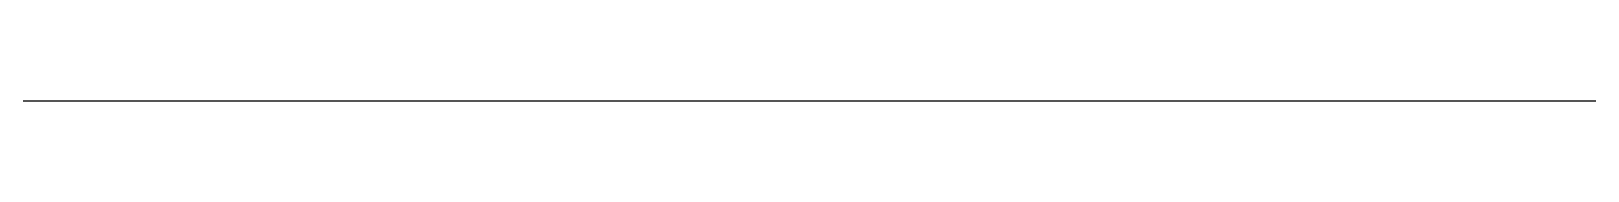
# Model space of a CAD drawing. Extents: x -1457 to 23780, y -2071 to 4205.
# Drawn here: x 9009.35 to 9035.18, y 367 to 367.01 of the extents above; entities that cross this region are included whole.
import ezdxf

# ---------------------------------------------------------------- set-up
doc = ezdxf.new("R2010")
doc.units = 0
doc.header["$MEASUREMENT"] = 0
doc.layers.get('0').update_dxf_attribs({"color": 9, "lineweight": 9})
doc.layers.add('T-KONVEKTOR', color=220, linetype='Continuous', lineweight=9)

# ---------------------------------------------------------------- blocks, each defined once
blk = doc.blocks.new('A$C4B7F52E3')
for p, q in [((250.0008987284236, 89.4756024326025), (-0.003881342927343212, 89.46678426450126)), ((250.0000000000146, 89.47459722883832), (0, 89.47560243343469))]:
    blk.add_line(p, q)

msp = doc.modelspace()

# ---------------------------------------------------------------- block references
at = {"layer": 'T-KONVEKTOR', "xscale": -1, "rotation": 180}
msp.add_blockref('A$C4B7F52E3', (8917.25001953842, 456.4755938261405), dxfattribs=at)

doc.saveas('drawing.dxf')
